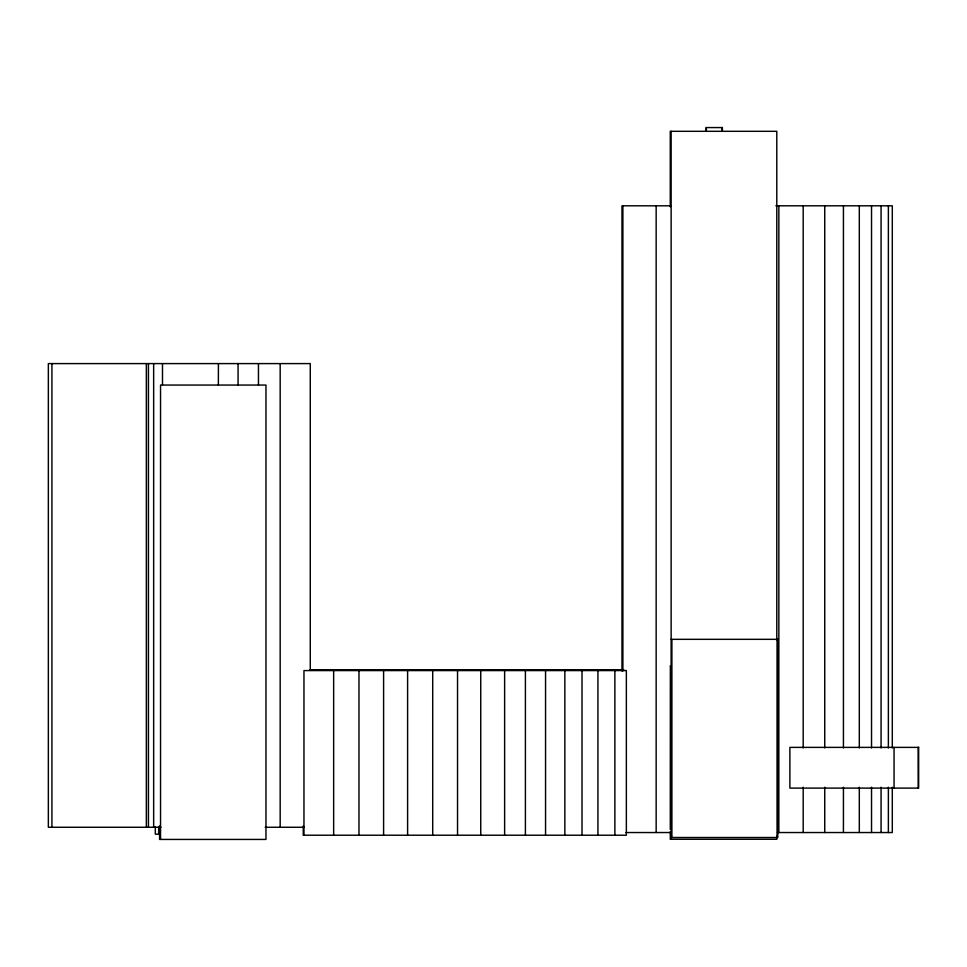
<?xml version="1.0" encoding="UTF-8"?>
<svg xmlns="http://www.w3.org/2000/svg" width="967" height="967" viewBox="0 0 967 967"><rect width="100%" height="100%" fill="white"/><g stroke="black" fill="none" stroke-linecap="round" stroke-linejoin="round"><path stroke-width="1.45" d="M670.868 205.802L621.974 205.802L621.974 670.941M775.86 205.802L892.299 205.802L892.299 747.962M671.158 639.332L777.794 639.332L777.794 837.507L671.158 837.507M670.349 665.622L670.288 829.372M777.939 665.622L778 829.372M310.069 669.793L623.775 669.793M161.018 827.269L48.35 827.269L48.35 363.592L310.274 363.592L310.274 670.191M265.2 827.269L304.254 827.269M625.782 832.539L670.868 832.539M777.516 832.539L892.299 832.539L892.299 787.235M159.821 834.17L155.312 834.17L155.312 826.652M918.179 747.382L918.227 788.105M894.052 747.382L894.052 788.105M888.371 205.802L888.371 747.962M888.371 787.235L888.371 832.539M881.07 205.802L881.07 747.962M881.07 787.235L881.07 832.539M871.533 205.802L871.533 747.962M871.533 787.235L871.533 832.539M859.312 205.802L859.312 747.962M859.312 787.235L859.312 832.539M843.429 205.802L843.429 747.962M843.429 787.235L843.429 832.539M824.742 205.802L824.742 747.962M824.742 787.235L824.742 832.539M803.19 205.802L803.19 747.962M803.19 787.235L803.19 832.539M778.846 205.802L778.846 832.539M777.057 639.332L777.057 837.507M776.791 640.009L776.791 131.307L670.264 131.307L670.264 206.781M776.791 836.237L776.791 839.259L670.264 839.259L670.264 831.717M722.373 131.307L722.373 127.571L706.128 127.571L706.128 131.307M722.144 127.571L722.144 131.307M706.357 127.571L706.357 131.307M671.896 639.332L671.896 837.507M671.134 131.307L671.134 839.259M656.158 205.802L656.158 832.539M622.893 205.802L622.893 670.941M614.879 670.578L614.879 835.222M597.932 670.578L597.932 835.222M582.013 670.578L582.013 835.222M564.849 670.578L564.849 835.222M545.557 670.578L545.557 835.222M525.407 670.578L525.407 835.222M504.629 670.578L504.629 835.222M480.744 670.578L480.744 835.222M457.536 670.578L457.536 835.222M432.708 670.578L432.708 835.222M407.603 670.578L407.603 835.222M383.597 670.578L383.597 835.222M358.975 670.578L358.975 835.222M333.651 670.578L333.651 835.222M303.964 835.222L303.964 670.578L626.362 670.578L626.362 835.222L303.239 835.222L303.239 826.156M280.176 363.592L280.176 827.269M258.455 363.592L258.455 384.745M238.063 363.592L238.063 384.745M218.421 363.592L218.361 384.745M162.492 363.592L162.492 384.745M160.546 839.429L160.546 385.059L265.973 385.059L265.973 839.429L159.579 839.429L159.579 825.842M158.673 826.652L158.673 834.17M153.656 363.592L153.656 827.269M148.434 363.592L148.434 827.269M146.355 363.592L146.355 827.269M51.928 363.592L51.928 827.269M918.65 747.382L789.882 747.382L789.882 788.105L918.65 788.105L918.65 747.382"/></g></svg>
